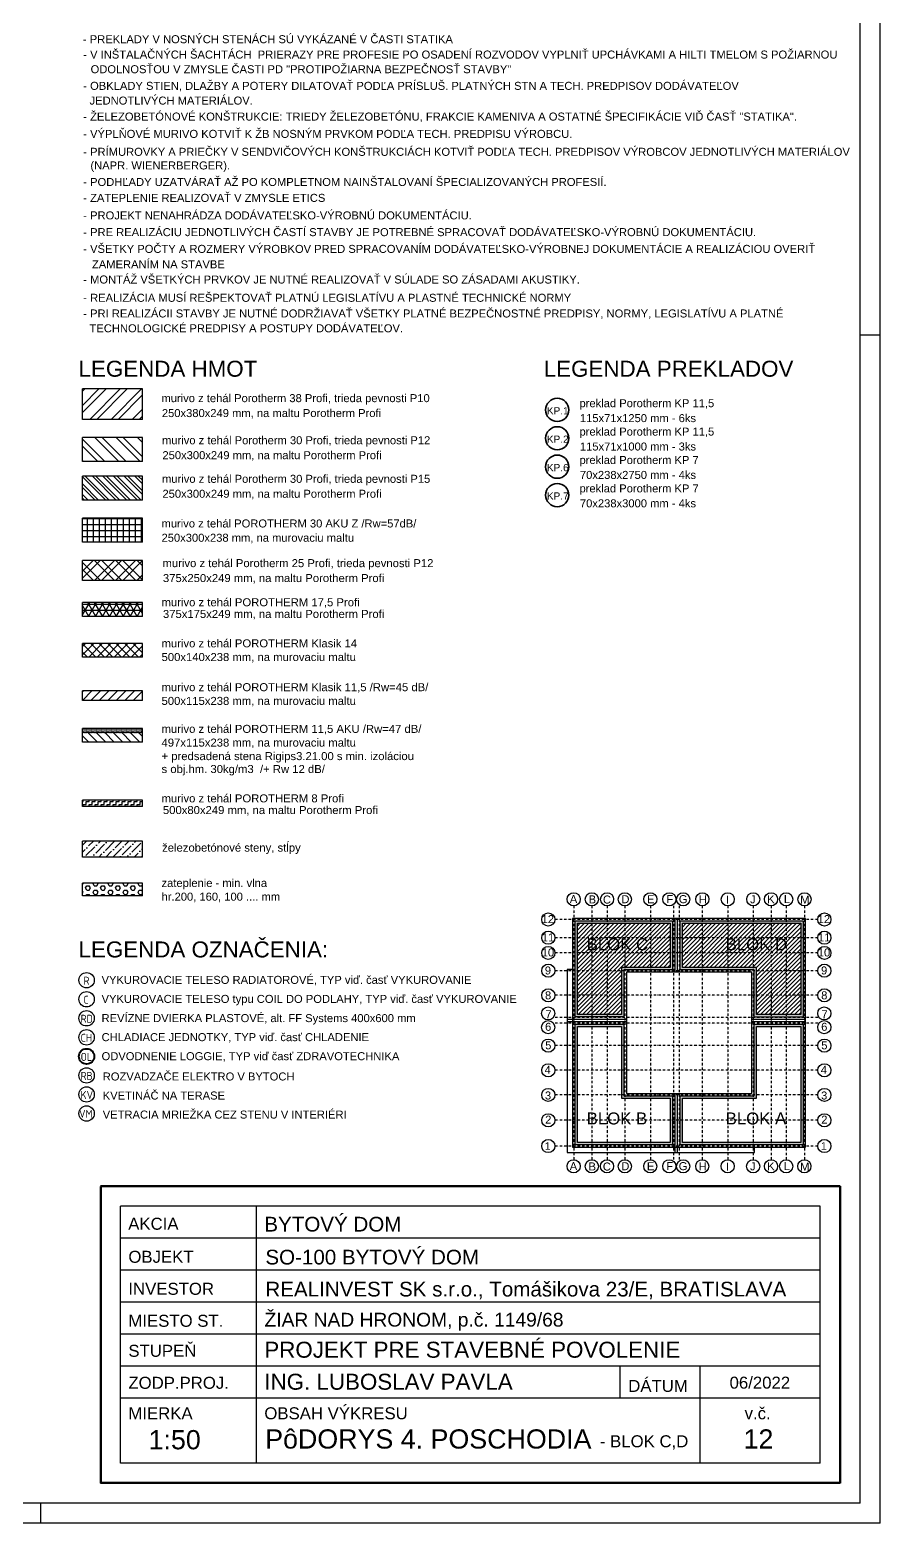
# Model space of a CAD drawing. Extents: x 4511820 to 5180432, y -1526536 to -944957.
# Drawn here: x 5159606 to 5170238, y -1055153 to -1036489 of the extents above; entities that cross this region are included whole.
import ezdxf

# ---------------------------------------------------------------- set-up
doc = ezdxf.new("R2010")
doc.units = 0
doc.header["$MEASUREMENT"] = 0
doc.linetypes.add('BODKOCIARKOVANA_3', pattern=[5.6, 3, -1.3, 0, -1.3])
for name, color, linetype in [('MÚRY', 1, 'CONTINUOUS'), ('OKNÁ', 143, 'CONTINUOUS'), ('osi', 253, 'CONTINUOUS'), ('TENKÁ', 7, 'CONTINUOUS'), ('tzb', 153, 'CONTINUOUS'), ('Z-Kúrenie', 101, 'CONTINUOUS'), ('ZZ-chladenie', 133, 'CONTINUOUS'), ('ZZ-elektro', 221, 'CONTINUOUS'), ('zz-vetr', 52, 'CONTINUOUS'), ('ŠRAFY', 82, 'CONTINUOUS')]:
    doc.layers.add(name, color=color, linetype=linetype)
doc.layers.add('preklady', color=74, linetype='CONTINUOUS', lineweight=35)
doc.layers.add('zz-kanal-daždová', color=136, linetype='CONTINUOUS', lineweight=40)
doc.styles.add('ARIAL', font='arial.ttf')
doc.styles.add('styl1', font='arial.ttf')
doc.styles.add('Style-Arial', font='arial.ttf')
doc.styles.add('STYLE1', font='isocp.shx')

# ---------------------------------------------------------------- blocks, each defined once
blk = doc.blocks.new('BLOKCD')
at = {"layer": 'ŠRAFY'}
h = blk.add_hatch(color=8, dxfattribs=at)
h.dxf.hatch_style = 1
h.paths.add_polyline_path([(4579621, -1404502), (4579621, -1405702), (4580233, -1405702), (4580233, -1405114), (4580842, -1405114), (4580842, -1404502)])
h.paths.add_polyline_path([(4580812, -1404532), (4580812, -1405084), (4580203, -1405084), (4580203, -1405672), (4579651, -1405672), (4579651, -1404532)], flags=16)
h = blk.add_hatch(dxfattribs=at)
h.set_pattern_fill('ANSI31', color=8, scale=300)
h.paths.add_polyline_path([(4579651, -1404532), (4579651, -1405672), (4580203, -1405672), (4580203, -1405084), (4580812, -1405084), (4580812, -1404532)])
h.paths.add_polyline_path([(4579745, -1404680), (4580565, -1404680), (4580565, -1404910), (4579745, -1404910)], flags=24)
h = blk.add_hatch(color=8, dxfattribs=at)
h.dxf.hatch_style = 1
h.paths.add_polyline_path([(4582473, -1404502), (4580934, -1404502), (4580934, -1405114), (4581861, -1405114), (4581861, -1405702), (4582473, -1405702)])
h.paths.add_polyline_path([(4582443, -1404532), (4582443, -1405672), (4581891, -1405672), (4581891, -1405084), (4580964, -1405084), (4580964, -1404532)], flags=16)
h = blk.add_hatch(dxfattribs=at)
h.set_pattern_fill('ANSI31', color=8, scale=300)
h.paths.add_polyline_path([(4580964, -1404532), (4580964, -1405084), (4581891, -1405084), (4581891, -1405672), (4582443, -1405672), (4582443, -1404532)])
h.paths.add_polyline_path([(4581483, -1404680), (4582300, -1404680), (4582300, -1404910), (4581483, -1404910)], flags=24)
h = blk.add_hatch(color=8, dxfattribs=at)
h.dxf.hatch_style = 1
h.paths.add_polyline_path([(4579621, -1405792), (4579621, -1407301), (4580842, -1407301), (4580842, -1406689), (4580233, -1406689), (4580233, -1405792)])
h.paths.add_polyline_path([(4580203, -1405822), (4580203, -1406719), (4580812, -1406719), (4580812, -1407271), (4579651, -1407271), (4579651, -1405822)], flags=16)
h = blk.add_hatch(color=8, dxfattribs=at)
h.dxf.hatch_style = 1
h.paths.add_polyline_path([(4581861, -1405792), (4581861, -1406689), (4580934, -1406689), (4580934, -1407301), (4582473, -1407301), (4582473, -1405792)])
h.paths.add_polyline_path([(4582443, -1405822), (4582443, -1407271), (4580964, -1407271), (4580964, -1406719), (4581891, -1406719), (4581891, -1405822)], flags=16)
at = {"layer": 'MÚRY'}
for p, q in [((4580852, -1404472), (4580920, -1404472)), ((4581831, -1405796), (4581831, -1405725))]:
    blk.add_line(p, q, dxfattribs=at)
for points in [[(4582503, -1404472), (4579591, -1404472), (4579591, -1407331), (4582503, -1407331)], [(4581831, -1405144), (4580263, -1405144), (4580263, -1406659), (4581831, -1406659)]]:
    blk.add_lwpolyline(points, close=True, dxfattribs=at)
at = {"layer": 'osi', "linetype": 'BODKOCIARKOVANA_3', "ltscale": 10}
for p, q in [((4579605, -1404315), (4579605, -1407488)), ((4579832, -1404315), (4579832, -1407488)), ((4580022, -1404315), (4580022, -1407488)), ((4580244, -1404315), (4580244, -1407488)), ((4580563, -1404315), (4580563, -1407488)), ((4580851, -1404315), (4580851, -1407488)), ((4580925, -1404315), (4580925, -1407488)), ((4581213, -1404315), (4581213, -1407488)), ((4581531, -1404315), (4581531, -1407488)), ((4581850, -1404315), (4581850, -1407488)), ((4582072, -1404315), (4582072, -1407488)), ((4582262, -1404315), (4582262, -1407488)), ((4582490, -1404315), (4582490, -1407488)), ((4582657, -1404485), (4579369, -1404485)), ((4582657, -1404713), (4579369, -1404713)), ((4582657, -1404903), (4579369, -1404903)), ((4582657, -1405125), (4579369, -1405125)), ((4582657, -1405433), (4579369, -1405433)), ((4582657, -1405712), (4579369, -1405712)), ((4582657, -1405782), (4579369, -1405782)), ((4582657, -1406062), (4579369, -1406062)), ((4582657, -1406370), (4579369, -1406370)), ((4582657, -1406678), (4579369, -1406678)), ((4582657, -1406995), (4579369, -1406995)), ((4582657, -1407317), (4579369, -1407317))]:
    blk.add_line(p, q, dxfattribs=at)
at = {"layer": 'TENKÁ'}
for p, q in [((4580872, -1405144), (4580872, -1404472)), ((4580904, -1405144), (4580904, -1404472)), ((4579524, -1405732), (4580263, -1405732)), ((4579524, -1405762), (4580263, -1405762)), ((4581831, -1405732), (4582503, -1405732)), ((4581831, -1405762), (4582503, -1405762)), ((4580872, -1407398), (4580872, -1406659)), ((4580904, -1407398), (4580904, -1406659))]:
    blk.add_line(p, q, dxfattribs=at)
blk.add_lwpolyline([(4579591, -1405110), (4579524, -1405110), (4579524, -1407398), (4581865, -1407398), (4581865, -1407331)], dxfattribs=at)
at = {"layer": 'TENKÁ', "color": 8, "ltscale": 0.25}
for centre in [(4579605, -1404233), (4579832, -1404233), (4580022, -1404233), (4580244, -1404233), (4580563, -1404233), (4580801, -1404233), (4580974, -1404233), (4581213, -1404233), (4581531, -1404233), (4581850, -1404233), (4582072, -1404233), (4582262, -1404233), (4582490, -1404233), (4579287, -1404485), (4582739, -1404485), (4579287, -1404713), (4582739, -1404713), (4579287, -1404903), (4582739, -1404903), (4579287, -1405125), (4582739, -1405125), (4579287, -1405433), (4582739, -1405433), (4579285, -1405659), (4582738, -1405659), (4579285, -1405832), (4582738, -1405832), (4579287, -1406062), (4582739, -1406062), (4579287, -1406370), (4582739, -1406370), (4579287, -1406678), (4582739, -1406678), (4579287, -1406995), (4582739, -1406995), (4579287, -1407317), (4582739, -1407317), (4579604, -1407570), (4579832, -1407570), (4580021, -1407570), (4580244, -1407570), (4580562, -1407570), (4580800, -1407570), (4580973, -1407570), (4581212, -1407570), (4581530, -1407570), (4581849, -1407570), (4582072, -1407570), (4582261, -1407570), (4582489, -1407570)]:
    blk.add_circle(centre, 82.2, dxfattribs=at)
at = {"layer": 'ŠRAFY', "color": 8}
blk.add_line((4581861, -1405702), (4582473, -1405702), dxfattribs=at)
for points in [[(4579621, -1404502), (4580842, -1404502), (4580842, -1405114), (4580233, -1405114), (4580233, -1405702), (4579621, -1405702)], [(4579651, -1404532), (4580812, -1404532), (4580812, -1405084), (4580203, -1405084), (4580203, -1405672), (4579651, -1405672)], [(4580964, -1404532), (4582443, -1404532), (4582443, -1405672), (4581891, -1405672), (4581891, -1405084), (4580964, -1405084)], [(4579621, -1405792), (4580233, -1405792), (4580233, -1406689), (4580842, -1406689), (4580842, -1407301), (4579621, -1407301)], [(4579651, -1405822), (4580203, -1405822), (4580203, -1406719), (4580812, -1406719), (4580812, -1407271), (4579651, -1407271)], [(4581861, -1405792), (4582473, -1405792), (4582473, -1407301), (4580934, -1407301), (4580934, -1406689), (4581861, -1406689)], [(4581891, -1405822), (4582443, -1405822), (4582443, -1407271), (4580964, -1407271), (4580964, -1406719), (4581891, -1406719)]]:
    blk.add_lwpolyline(points, close=True, dxfattribs=at)
blk.add_lwpolyline([(4581861, -1405702), (4581861, -1405114), (4580934, -1405114), (4580934, -1404502), (4582473, -1404502), (4582473, -1405702)], dxfattribs=at)
at = {"layer": 'TENKÁ', "color": 8, "ltscale": 0.25, "style": 'styl1'}
for s, height, p in [('A', 100, (4579556, -1404280)), ('B', 100, (4579791, -1404284)), ('C', 100, (4579970, -1404286)), ('D', 100, (4580201, -1404282)), ('E', 100, (4580521, -1404282)), ('F', 100, (4580763, -1404281)), ('G', 100, (4580919, -1404281)), ('H', 100, (4581168, -1404285)), ('I', 100, (4581508, -1404286)), ('J', 100, (4581810, -1404283)), ('K', 100, (4582024, -1404282)), ('L', 100, (4582233, -1404280)), ('M', 100, (4582437, -1404289)), ('12', 100, (4579203, -1404531)), ('12', 100, (4582655, -1404531)), ('11', 100, (4579206, -1404759)), ('11', 100, (4582659, -1404759)), ('10', 100, (4579205, -1404947)), ('10', 100, (4582657, -1404947)), ('9', 100, (4579244, -1405172)), ('9', 100, (4582697, -1405172)), ('8', 100, (4579246, -1405483)), ('8', 100, (4582699, -1405483)), ('7', 100, (4579251, -1405720)), ('7', 100, (4582703, -1405720)), ('6', 100, (4579247, -1405876)), ('6', 100, (4582699, -1405876)), ('5', 100, (4579248, -1406108)), ('5', 100, (4582700, -1406108)), ('4', 100, (4579241, -1406414)), ('4', 100, (4582694, -1406414)), ('3', 100, (4579245, -1406735)), ('3', 100, (4582698, -1406735)), ('2', 100, (4579248, -1407037)), ('2', 100, (4582700, -1407037)), ('1', 95, (4579243, -1407364)), ('1', 95, (4582695, -1407364)), ('A', 100, (4579555, -1407618)), ('B', 100, (4579790, -1407622)), ('C', 100, (4579969, -1407623)), ('D', 100, (4580200, -1407619)), ('E', 100, (4580520, -1407619)), ('F', 100, (4580762, -1407618)), ('G', 100, (4580918, -1407618)), ('H', 100, (4581167, -1407622)), ('I', 100, (4581507, -1407623)), ('J', 100, (4581809, -1407620)), ('K', 100, (4582024, -1407619)), ('L', 100, (4582232, -1407617)), ('M', 100, (4582436, -1407626))]:
    blk.add_text(s, height=height, dxfattribs=at).set_placement(p)
at = {"layer": 'TENKÁ', "lineweight": 40, "ltscale": 0.25, "style": 'ARIAL'}
for s, p in [('BLOK C', (4579767, -1404870)), ('BLOK D', (4581505, -1404870)), ('BLOK B', (4579767, -1407047)), ('BLOK A', (4581505, -1407047))]:
    blk.add_text(s, height=150, dxfattribs=at).set_placement(p)

msp = doc.modelspace()

# ---------------------------------------------------------------- hatches: boundary and pattern name
at = {"layer": 'ŠRAFY'}
h = msp.add_hatch(dxfattribs=at)
h.set_pattern_fill('ANSI32', color=256, scale=500)
h.set_pattern_definition([(45, (577162.18, 96384.88), (-132.5825215, 132.5825215), []), (45, (577250.57, 96384.88), (-132.5825215, 132.5825215), [])])
h.paths.add_polyline_path([(5160264.286, -1041357.499), (5161014.286, -1041357.499), (5161014.286, -1040977.499), (5160264.286, -1040977.499)])
h = msp.add_hatch(dxfattribs=at)
h.set_pattern_fill('ANSI32', color=256, scale=500, angle=90)
h.set_pattern_definition([(135, (577162.18, 96384.88), (-132.5825215, -132.5825215), []), (135, (577162.18, 96473.27), (-132.5825215, -132.5825215), [])])
h.paths.add_polyline_path([(5160264.286, -1041583.738), (5160264.286, -1041883.738), (5161014.286, -1041883.738), (5161014.286, -1041583.738)])
h = msp.add_hatch(dxfattribs=at)
h.set_pattern_fill('ANSI32', color=256, scale=250, angle=90)
h.set_pattern_definition([(135, (105201, 298290.65), (-66.2912607, -66.2912607), []), (135, (105201, 298334.85), (-66.2912607, -66.2912607), [])])
h.paths.add_polyline_path([(5160264.286, -1042065.875), (5160264.286, -1042365.875), (5161014.286, -1042365.875), (5161014.286, -1042065.875)])
at = {"layer": 'ŠRAFY', "ltscale": 0.25}
h = msp.add_hatch(dxfattribs=at)
h.set_pattern_fill('ANSI37', color=256, scale=600, angle=45)
h.set_pattern_definition([(90, (-3314223.49, 764227.92), (-75, 1e-14), []), (180, (-3314223.49, 764227.92), (-1e-14, -75), [])])
h.paths.add_polyline_path([(5160264.286, -1042593.432), (5160264.286, -1042893.432), (5161014.286, -1042893.432), (5161014.286, -1042593.432)])
at = {"layer": 'ŠRAFY'}
h = msp.add_hatch(dxfattribs=at)
h.set_pattern_fill('ANSI32', color=256, scale=500)
h.set_pattern_definition([(45, (577162.18, 95375.18), (-132.5825215, 132.5825215), []), (45, (577250.57, 95375.18), (-132.5825215, 132.5825215), [])])
h.paths.add_polyline_path([(5160264.286, -1043119.672), (5160264.286, -1043369.672), (5161014.286, -1043369.672), (5161014.286, -1043119.672)])
h = msp.add_hatch(dxfattribs=at)
h.set_pattern_fill('ANSI32', color=256, scale=500, angle=90)
h.set_pattern_definition([(135, (577162.18, 95375.18), (-132.5825215, -132.5825215), []), (135, (577162.18, 95463.57), (-132.5825215, -132.5825215), [])])
h.paths.add_polyline_path([(5160264.286, -1043119.672), (5160264.286, -1043369.672), (5161014.286, -1043369.672), (5161014.286, -1043119.672)])
at = {"layer": 'ŠRAFY', "ltscale": 0.25}
h = msp.add_hatch(dxfattribs=at)
h.set_pattern_fill('NET3', color=256, scale=600)
h.set_pattern_definition([(0, (577162.18, 95881.95), (0, 75), []), (60, (577162.18, 95881.95), (-64.9519053, 37.5), []), (120, (577162.18, 95881.95), (-64.9519053, -37.5), [])])
h.paths.add_polyline_path([(5161014.286, -1043645.911), (5160264.286, -1043645.911), (5160264.286, -1043820.911), (5161014.286, -1043820.911)])
h = msp.add_hatch(dxfattribs=at)
h.set_pattern_fill('ANSI37', color=256, scale=600, style=0)
h.set_pattern_definition([(45, (-2912403.4, 578632.11), (-53.0330086, 53.0330086), []), (135, (-2912403.4, 578632.11), (-53.0330086, -53.0330086), [])])
h.paths.add_polyline_path([(5161014.286, -1044159.092), (5160264.286, -1044159.092), (5160264.286, -1044329.092), (5161014.286, -1044329.092)])
h = msp.add_hatch(dxfattribs=at)
h.set_pattern_fill('ANSI31', color=256, scale=600, style=0)
h.set_pattern_definition([(45, (630089.5, 425852.44), (-53.0330086, 53.0330086), [])])
h.paths.add_polyline_path([(5161014.286, -1044751.751), (5160264.286, -1044751.751), (5160264.286, -1044871.751), (5161014.286, -1044871.751)])
at = {"layer": 'ŠRAFY'}
h = msp.add_hatch(dxfattribs=at)
h.set_pattern_fill('DOTS', color=256, scale=250)
h.set_pattern_definition([(0, (577162.182, 8885.932), (7.8125, 15.625), [0, -15.625])])
h.paths.add_polyline_path([(5160264.286, -1045272.751), (5161014.286, -1045272.751), (5161014.286, -1045222.751), (5160264.286, -1045222.751)])
at = {"layer": 'ŠRAFY', "ltscale": 0.25}
h = msp.add_hatch(dxfattribs=at)
h.set_pattern_fill('ANSI31', color=256, scale=600, angle=90, style=0)
h.set_pattern_definition([(135, (-2912403.4, 577904.255), (-53.0330086, -53.0330086), [])])
h.paths.add_polyline_path([(5161014.286, -1045272.751), (5160264.286, -1045272.751), (5160264.286, -1045392.751), (5161014.286, -1045392.751)])
h = msp.add_hatch(dxfattribs=at)
h.set_pattern_fill('ZIGZAG', color=256, scale=300, style=0)
h.set_pattern_definition([(0, (-7490.214, 355241.33), (37.5, 37.5), [37.5, -37.5]), (90, (-7452.714, 355241.33), (-37.5, 37.5), [37.5, -37.5])])
h.paths.add_polyline_path([(5160264.286, -1046116.751), (5160264.286, -1046196.751), (5161014.286, -1046196.751), (5161014.286, -1046116.751)])
h = msp.add_hatch(dxfattribs=at)
h.set_pattern_fill('ANSI36', color=256, scale=500)
h.set_pattern_definition([(45, (577162.18, 92394.024), (33.1456304, 121.533978), [156.25, -31.25, 0, -31.25])])
h.paths.add_polyline_path([(5161014.286, -1046627.07), (5160264.286, -1046627.07), (5160264.286, -1046827.07), (5161014.286, -1046827.07)])
at = {"layer": 'ŠRAFY'}
h = msp.add_hatch(dxfattribs=at)
h.set_pattern_fill('HEX', color=256, scale=250)
h.set_pattern_definition([(0, (577162.18, 4818.807), (0, 54.12658774), [31.25, -62.5]), (120, (577162.18, 4818.807), (-46.875, -27.06329387), [31.25, -62.5]), (60, (577193.43, 4818.807), (-46.875, 27.06329387), [31.25, -62.5])])
h.paths.add_polyline_path([(5160264.286, -1047154.092), (5160264.286, -1047314.092), (5161014.286, -1047314.092), (5161014.286, -1047154.092)])

# ---------------------------------------------------------------- linework, layer by layer
at = {"layer": 'MÚRY', "ltscale": 0.25}
for p, q in [((5161014.286, -1040977.499), (5160264.286, -1040977.499)), ((5161014.286, -1041357.499), (5160264.286, -1041357.499)), ((5161014.286, -1041583.738), (5160264.286, -1041583.738)), ((5161014.286, -1041883.738), (5160264.286, -1041883.738)), ((5161014.286, -1042065.875), (5160264.286, -1042065.875)), ((5161014.286, -1042365.875), (5160264.286, -1042365.875)), ((5161014.286, -1042593.432), (5160264.286, -1042593.432)), ((5161014.286, -1042893.432), (5160264.286, -1042893.432)), ((5161014.286, -1043119.672), (5160264.286, -1043119.672)), ((5161014.286, -1043369.672), (5160264.286, -1043369.672)), ((5161014.286, -1043645.911), (5160264.286, -1043645.911)), ((5161014.286, -1043820.911), (5160264.286, -1043820.911)), ((5161014.286, -1044159.092), (5160264.286, -1044159.092)), ((5161014.286, -1044329.092), (5160264.286, -1044329.092)), ((5161014.286, -1044751.751), (5160264.286, -1044751.751)), ((5161014.286, -1044871.751), (5160264.286, -1044871.751)), ((5161014.286, -1045222.751), (5160264.286, -1045222.751)), ((5161014.286, -1045392.751), (5160264.286, -1045392.751)), ((5161014.286, -1046116.751), (5160264.286, -1046116.751)), ((5161014.286, -1046196.751), (5160264.286, -1046196.751)), ((5161014.286, -1046627.07), (5160264.286, -1046627.07)), ((5161014.286, -1046827.07), (5160264.286, -1046827.07)), ((5161014.286, -1047154.092), (5160264.286, -1047154.092))]:
    msp.add_line(p, q, dxfattribs=at)
at = {"layer": 'OKNÁ', "ltscale": 0.25}
for p, q in [((5160264.286, -1041357.499), (5160264.286, -1040977.499)), ((5161014.286, -1041357.499), (5161014.286, -1040977.499)), ((5160264.286, -1041883.738), (5160264.286, -1041583.738)), ((5161014.286, -1041883.738), (5161014.286, -1041583.738)), ((5160264.286, -1042365.875), (5160264.286, -1042065.875)), ((5161014.286, -1042365.875), (5161014.286, -1042065.875)), ((5160264.286, -1042893.432), (5160264.286, -1042593.432)), ((5161014.286, -1042893.432), (5161014.286, -1042593.432)), ((5160264.286, -1043369.672), (5160264.286, -1043119.672)), ((5161014.286, -1043369.672), (5161014.286, -1043119.672)), ((5160264.286, -1043820.911), (5160264.286, -1043645.911)), ((5161014.286, -1043820.911), (5161014.286, -1043645.911)), ((5160264.286, -1044329.092), (5160264.286, -1044159.092)), ((5161014.286, -1044329.092), (5161014.286, -1044159.092)), ((5160264.286, -1044871.751), (5160264.286, -1044751.751)), ((5161014.286, -1044871.751), (5161014.286, -1044751.751)), ((5160264.286, -1045392.751), (5160264.286, -1045222.751)), ((5161014.286, -1045392.751), (5161014.286, -1045222.751)), ((5160264.286, -1046196.751), (5160264.286, -1046116.751)), ((5161014.286, -1046196.751), (5161014.286, -1046116.751)), ((5160264.286, -1046827.07), (5160264.286, -1046627.07)), ((5161014.286, -1046827.07), (5161014.286, -1046627.07)), ((5160264.286, -1047314.092), (5160264.286, -1047154.092)), ((5161014.286, -1047314.092), (5161014.286, -1047154.092))]:
    msp.add_line(p, q, dxfattribs=at)
at = {"layer": 'preklady'}
for centre in [(5166200, -1041238.8), (5166200, -1041593.8), (5166200, -1041948.8), (5166200, -1042303.8)]:
    msp.add_circle(centre, 145, dxfattribs=at)
at = {"layer": 'TENKÁ', "color": 7}
for p, q in [((5170238, -1055152.609), (5170238, -1019377.802)), ((5169988, -1054902.609), (5169988, -1019627.802)), ((5169988, -1054902.609), (5090893, -1054902.609)), ((5170238, -1055152.609), (5090643, -1055152.609))]:
    msp.add_line(p, q, dxfattribs=at)
at = {"layer": 'TENKÁ', "ltscale": 0.25}
for p, q in [((5169988, -1040302.609), (5170238, -1040302.609)), ((5161014.286, -1045272.751), (5160264.286, -1045272.751)), ((5161014.286, -1047314.092), (5160264.286, -1047314.092)), ((5160738, -1054402.609), (5160738, -1051192.609)), ((5169488, -1051192.609), (5160738, -1051192.609)), ((5162438, -1054402.609), (5162438, -1051192.609)), ((5169488, -1054402.609), (5169488, -1051192.609)), ((5169488, -1051592.609), (5160738, -1051592.609)), ((5169488, -1051992.609), (5160738, -1051992.609)), ((5169488, -1052392.609), (5160738, -1052392.609)), ((5169488, -1052792.609), (5160738, -1052792.609)), ((5169488, -1052792.609), (5160738, -1052792.609)), ((5169488, -1053192.609), (5160738, -1053192.609)), ((5169488, -1053192.609), (5160738, -1053192.609)), ((5166988, -1053592.609), (5166988, -1053192.609)), ((5167988, -1054402.609), (5167988, -1053192.609)), ((5169488, -1053592.609), (5160738, -1053592.609)), ((5169488, -1053592.609), (5160738, -1053592.609)), ((5169488, -1054402.609), (5160738, -1054402.609)), ((5159738, -1054902.609), (5159738, -1055152.609)), ((5159738, -1054902.609), (5159738, -1055152.609))]:
    msp.add_line(p, q, dxfattribs=at)
at = {"layer": 'TENKÁ', "lineweight": 40, "ltscale": 0.25}
for p, q in [((5169738, -1050942.609), (5160488, -1050942.609)), ((5160488, -1050944.609), (5160488, -1054652.609)), ((5169738, -1050944.609), (5160488, -1050944.609)), ((5169738, -1050946.609), (5160488, -1050946.609)), ((5160490, -1050944.609), (5160490, -1054652.609)), ((5160492, -1050944.609), (5160492, -1054652.609)), ((5169734, -1050942.609), (5169734, -1054652.609)), ((5169736, -1050942.609), (5169736, -1054652.609)), ((5169738, -1050942.609), (5169738, -1054652.609)), ((5169738, -1054648.609), (5160488, -1054648.609)), ((5169738, -1054650.609), (5160488, -1054650.609)), ((5169738, -1054652.609), (5160488, -1054652.609))]:
    msp.add_line(p, q, dxfattribs=at)
at = {"layer": 'tzb'}
msp.add_circle((5160315.743, -1048842.987), 96, dxfattribs=at)
at = {"layer": 'tzb', "color": 73}
msp.add_circle((5160315.743, -1049794.987), 96, dxfattribs=at)
at = {"layer": 'Z-Kúrenie', "linetype": 'Continuous'}
for centre in [(5160315.743, -1048366.987), (5160315.743, -1048604.987)]:
    msp.add_circle(centre, 96, dxfattribs=at)
at = {"layer": 'ZZ-chladenie'}
msp.add_circle((5160315.743, -1049080.987), 96, dxfattribs=at)
at = {"layer": 'ZZ-elektro'}
msp.add_circle((5160315.743, -1049556.987), 96, dxfattribs=at)
at = {"layer": 'zz-kanal-daždová'}
msp.add_circle((5160315.743, -1049318.987), 96, dxfattribs=at)
at = {"layer": 'zz-vetr'}
msp.add_circle((5160315.743, -1050032.987), 96, dxfattribs=at)

# ---------------------------------------------------------------- block references
at = {"layer": 'osi', "color": 8}
msp.add_blockref('BLOKCD', (586801.5, 356877.248), dxfattribs=at)

# ---------------------------------------------------------------- texts
at = {"layer": 'MÚRY', "color": 0, "ltscale": 0.25, "style": 'Style-Arial'}
for s, p in [('LEGENDA HMOT', (5160215.204, -1040824.463)), ('LEGENDA PREKLADOV', (5166032.204, -1040824.463)), ('LEGENDA OZNAČENIA:', (5160215.204, -1048082.312))]:
    msp.add_text(s, height=200, dxfattribs=at).set_placement(p)
at = {"layer": 'preklady', "style": 'ARIAL'}
for s, p in [('KP.1', (5166070.736, -1041295.057)), ('KP.2', (5166070.736, -1041650.057)), ('KP.6', (5166070.736, -1042005.057)), ('KP.7', (5166070.736, -1042360.057))]:
    msp.add_text(s, height=90, dxfattribs=at).set_placement(p)
at = {"layer": 'TENKÁ', "linetype": 'Continuous', "lineweight": 20, "style": 'ARIAL'}
for s, p in [('- PREKLADY V NOSNÝCH STENÁCH SÚ VYKÁZANÉ V ČASTI STATIKA', (5160269.699, -1036655.959)), ('- V INŠTALAČNÝCH ŠACHTÁCH  PRIERAZY PRE PROFESIE PO OSADENÍ ROZVODOV VYPLNIŤ UPCHÁVKAMI A HILTI TMELOM S POŽIARNOU ', (5160273.905, -1036847.89)), ('ODOLNOSŤOU V ZMYSLE ČASTI PD "PROTIPOŽIARNA BEZPEČNOSŤ STAVBY"', (5160365.337, -1037031.191)), ('- OBKLADY STIEN, DLAŽBY A POTERY DILATOVAŤ PODĽA PRÍSLUŠ. PLATNÝCH STN A TECH. PREDPISOV DODÁVATEĽOV ', (5160273.905, -1037238.771)), ('JEDNOTLIVÝCH MATERIÁLOV.', (5160352.389, -1037422.947)), ('- ŽELEZOBETÓNOVÉ KONŠTRUKCIE: TRIEDY ŽELEZOBETÓNU, FRAKCIE KAMENIVA A OSTATNÉ ŠPECIFIKÁCIE VIĎ ČASŤ "STATIKA".', (5160273.905, -1037622.788)), ('- VÝPLŇOVÉ MURIVO KOTVIŤ K ŽB NOSNÝM PRVKOM PODĽA TECH. PREDPISU VÝROBCU.', (5160273.905, -1037839.146)), ('- PRÍMUROVKY A PRIEČKY V SENDVIČOVÝCH KONŠTRUKCIÁCH KOTVIŤ PODĽA TECH. PREDPISOV VÝROBCOV JEDNOTLIVÝCH MATERIÁLOV', (5160273.905, -1038063.414)), ('(NAPR. WIENERBERGER).', (5160363.307, -1038233.666)), ('- PODHĽADY UZATVÁRAŤ AŽ PO KOMPLETNOM NAINŠTALOVANÍ ŠPECIALIZOVANÝCH PROFESIÍ.', (5160273.905, -1038440.331)), ('- ZATEPLENIE REALIZOVAŤ V ZMYSLE ETICS', (5160273.905, -1038638.994)), ('- PROJEKT NENAHRÁDZA DODÁVATEĽSKO-VÝROBNÚ DOKUMENTÁCIU.', (5160273.905, -1038858.029)), ('- PRE REALIZÁCIU JEDNOTLIVÝCH ČASTÍ STAVBY JE POTREBNÉ SPRACOVAŤ DODÁVATEĽSKO-VÝROBNÚ DOKUMENTÁCIU.', (5160273.905, -1039067.38)), ('- VŠETKY POČTY A ROZMERY VÝROBKOV PRED SPRACOVANÍM DODÁVATEĽSKO-VÝROBNEJ DOKUMENTÁCIE A REALIZÁCIOU OVERIŤ ', (5160273.905, -1039276.731)), ('ZAMERANÍM NA STAVBE', (5160382.736, -1039469.613)), ('- MONTÁŽ VŠETKÝCH PRVKOV JE NUTNÉ REALIZOVAŤ V SÚLADE SO ZÁSADAMI AKUSTIKY.', (5160273.905, -1039659.211)), ('- REALIZÁCIA MUSÍ REŠPEKTOVAŤ PLATNÚ LEGISLATÍVU A PLASTNÉ TECHNICKÉ NORMY', (5160273.905, -1039887.808)), ('- PRI REALIZÁCII STAVBY JE NUTNÉ DODRŽIAVAŤ VŠETKY PLATNÉ BEZPEČNOSTNÉ PREDPISY, NORMY, LEGISLATÍVU A PLATNÉ', (5160273.905, -1040083.824)), ('TECHNOLOGICKÉ PREDPISY A POSTUPY DODÁVATEĽOV.', (5160352.461, -1040269.002)), ('murivo\xa0z\xa0tehál\xa0Porotherm\xa038\xa0Profi,\xa0trieda\xa0pevnosti\xa0P10', (5161251.699, -1041142.141)), ('250x380x249\xa0mm,\xa0na\xa0maltu\xa0Porotherm\xa0Profi', (5161256.866, -1041328.586)), ('preklad\xa0Porotherm\xa0KP 11,5', (5166478.699, -1041205.141)), ('115x71x1250\xa0mm - 6ks', (5166483.866, -1041391.586)), ('murivo\xa0z\xa0tehál\xa0Porotherm\xa030\xa0Profi,\xa0trieda\xa0pevnosti\xa0P12', (5161258.699, -1041668.38)), ('preklad\xa0Porotherm\xa0KP 11,5', (5166478.699, -1041560.141)), ('250x300x249\xa0mm,\xa0na\xa0maltu\xa0Porotherm\xa0Profi', (5161263.866, -1041854.826)), ('115x71x1000\xa0mm - 3ks', (5166483.866, -1041746.586)), ('preklad\xa0Porotherm\xa0KP 7', (5166478.699, -1041915.141)), ('murivo\xa0z\xa0tehál\xa0Porotherm\xa030\xa0Profi,\xa0trieda\xa0pevnosti\xa0P15', (5161258.699, -1042150.517)), ('preklad\xa0Porotherm\xa0KP 7', (5166478.699, -1042270.141)), ('70x238x2750\xa0mm - 4ks', (5166483.866, -1042101.586)), ('250x300x249\xa0mm,\xa0na\xa0maltu\xa0Porotherm\xa0Profi', (5161263.866, -1042336.962)), ('70x238x3000\xa0mm - 4ks', (5166483.866, -1042456.586)), ('murivo z tehál POROTHERM 30 AKU Z /Rw=57dB/ ', (5161252.497, -1042708.385)), ('250x300x238 mm, na murovaciu maltu', (5161252.497, -1042886.849)), ('zateplenie - min. vlna', (5161252.497, -1047201.537)), ('hr.200, 160, 100 .... mm', (5161252.497, -1047373.002)), ('VYKUROVACIE TELESO RADIATOROVÉ, TYP viď. časť VYKUROVANIE', (5160502.699, -1048412.641)), ('VYKUROVACIE TELESO typu COIL DO PODLAHY, TYP viď. časť VYKUROVANIE', (5160502.699, -1048650.641)), ('REVÍZNE DVIERKA PLASTOVÉ, alt. FF Systems 400x600 mm', (5160502.699, -1048890.641)), ('CHLADIACE JEDNOTKY, TYP viď. časť CHLADENIE', (5160502.699, -1049128.641)), ('ODVODNENIE LOGGIE, TYP viď časť ZDRAVOTECHNIKA', (5160502.699, -1049366.641)), ('ROZVADZAČE ELEKTRO V BYTOCH', (5160517.199, -1049620.141)), ('KVETINÁČ NA TERASE', (5160517.199, -1049858.141)), ('VETRACIA MRIEŽKA CEZ STENU V INTERIÉRI', (5160517.199, -1050096.141))]:
    msp.add_text(s, height=100, dxfattribs=at).set_placement(p)
at = {"layer": 'TENKÁ', "linetype": 'Continuous', "lineweight": 20, "style": 'ARIAL', "width": 1.01}
for s, p in [('murivo\xa0z\xa0tehál\xa0Porotherm\xa025\xa0Profi,\xa0trieda\xa0pevnosti\xa0P12', (5161264.699, -1043204.313)), ('375x250x249\xa0mm,\xa0na\xa0maltu\xa0Porotherm\xa0Profi', (5161269.866, -1043390.759)), ('murivo z tehál POROTHERM 17,5 Profi', (5161252.497, -1043693.356)), ('375x175x249\xa0mm,\xa0na\xa0maltu\xa0Porotherm\xa0Profi', (5161269.866, -1043839.259)), ('murivo z tehál POROTHERM Klasik 14', (5161252.497, -1044206.537)), ('500x140x238 mm, na murovaciu maltu', (5161252.497, -1044378.002)), ('murivo z tehál POROTHERM Klasik 11,5 /Rw=45 dB/', (5161252.497, -1044754.537)), ('500x115x238 mm, na murovaciu maltu', (5161252.497, -1044926.002)), ('murivo z tehál POROTHERM 11,5 AKU /Rw=47 dB/', (5161252.497, -1045275.537)), ('497x115x238 mm, na murovaciu maltu', (5161252.497, -1045447.002)), ('+ predsadená stena Rigips3.21.00 s min. izoláciou', (5161252.497, -1045616.002)), ('s obj.hm. 30kg/m3  /+ Rw 12 dB/', (5161252.497, -1045777.502)), ('murivo z tehál POROTHERM 8 Profi', (5161252.497, -1046144.356)), ('500x80x249\xa0mm,\xa0na\xa0maltu\xa0Porotherm\xa0Profi', (5161269.866, -1046290.259))]:
    msp.add_text(s, height=100, dxfattribs=at).set_placement(p)
at = {"layer": 'TENKÁ', "lineweight": 40, "ltscale": 0.25, "style": 'ARIAL'}
for s, height, p in [('BYTOVÝ DOM', 184, (5162538, -1051508.125)), ('AKCIA', 150, (5160836.171, -1051485.451)), ('OBJEKT', 150, (5160838, -1051898.747)), ('SO-100 BYTOVÝ DOM', 184, (5162551.142, -1051919.905)), ('INVESTOR', 150, (5160838, -1052298.747)), ('REALINVEST SK s.r.o., Tomášikova 23/E, BRATISLAVA', 184, (5162551.142, -1052319.905)), ('MIESTO ST.', 150, (5160838, -1052698.747)), ('ŽIAR NAD HRONOM, p.č. 1149/68', 172, (5162540.425, -1052696.014)), ('STUPEŇ', 150, (5160838, -1053073.747)), ('PROJEKT PRE STAVEBNÉ POVOLENIE', 200, (5162538.002, -1053085.221)), ('ZODP.PROJ.', 150, (5160838, -1053473.747)), ('ING. LUBOSLAV PAVLA', 200, (5162538.002, -1053485.221)), ('DÁTUM     ', 150, (5167088, -1053512.609)), ('06/2022', 150, (5168355.3, -1053471.866)), ('MIERKA             ', 150, (5160838, -1053854.718)), ('OBSAH VÝKRESU', 150, (5162538, -1053854.718)), ('v.č.', 150, (5168543.399, -1053854.718)), ('1:50', 240, (5161090.477, -1054229.745)), ('PôDORYS 4. POSCHODIA', 240, (5162548.336, -1054220.623)), ('- BLOK C,D', 150, (5166733.5, -1054204.609)), ('12', 240, (5168530.336, -1054220.623))]:
    msp.add_text(s, height=height, dxfattribs=at).set_placement(p)
at = {"layer": 'TENKÁ', "linetype": 'Continuous', "lineweight": 20, "insert": (5161259.881, -1046790.064), "char_height": 100, "width": 1773.70258, "attachment_point": 7, "style": 'ARIAL'}
msp.add_mtext('\\W1.01;železobetónové\\~steny,\\~stĺpy', dxfattribs=at)
at = {"layer": 'tzb', "style": 'STYLE1'}
msp.add_text('RD', height=100, dxfattribs=at).set_placement((5160241.115, -1048899.186))
at = {"layer": 'tzb', "color": 73, "style": 'STYLE1'}
msp.add_text('KV', height=100, dxfattribs=at).set_placement((5160241.115, -1049851.186))
at = {"layer": 'Z-Kúrenie', "linetype": 'Continuous', "style": 'STYLE1'}
for s, p in [('R', (5160277.115, -1048423.186)), ('C', (5160277.115, -1048661.186))]:
    msp.add_text(s, height=100, dxfattribs=at).set_placement(p)
at = {"layer": 'ZZ-chladenie', "style": 'STYLE1'}
msp.add_text('CH', height=100, dxfattribs=at).set_placement((5160241.115, -1049137.186))
at = {"layer": 'ZZ-elektro', "style": 'STYLE1'}
msp.add_text('RB', height=100, dxfattribs=at).set_placement((5160241.115, -1049613.186))
at = {"layer": 'zz-kanal-daždová', "style": 'STYLE1'}
msp.add_text('OL', height=100, dxfattribs=at).set_placement((5160241.115, -1049375.186))
at = {"layer": 'zz-vetr', "style": 'STYLE1'}
msp.add_text('VM', height=100, dxfattribs=at).set_placement((5160221.436, -1050087))

doc.saveas('drawing.dxf')
